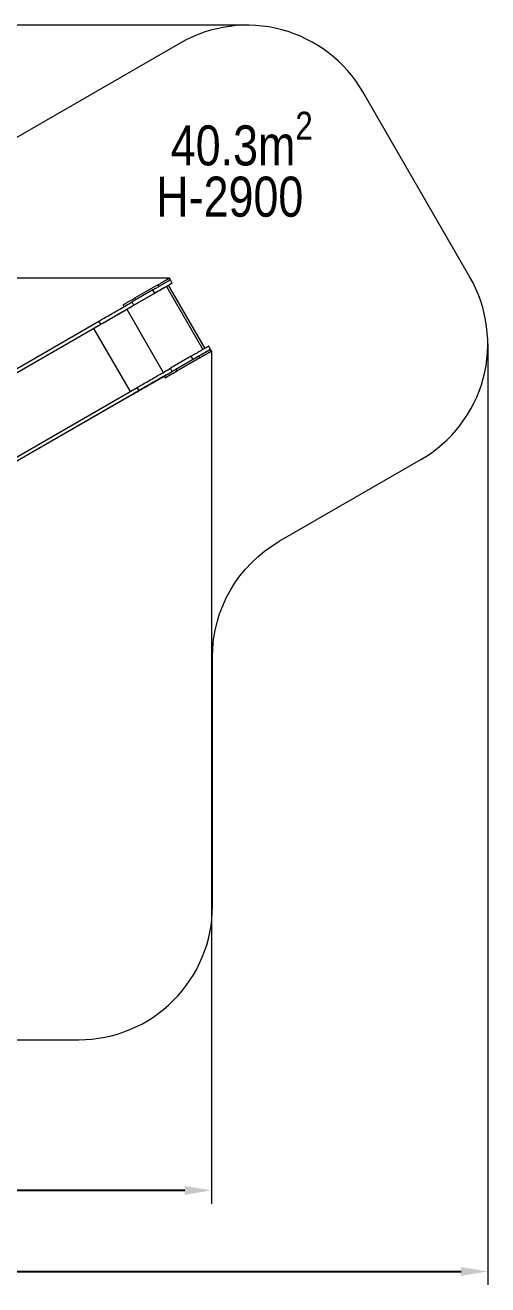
# Model space of a CAD drawing. Header units: millimetres. Extents: x -5411 to 4453, y -4856 to 4572.
# Drawn here: x 994 to 4453, y -4856 to 4572 of the extents above; entities that cross this region are included whole.
import ezdxf

# ---------------------------------------------------------------- set-up
doc = ezdxf.new("R2010")
doc.units = ezdxf.units.MM
for name, color, linetype in [('DIKOM_ЗОНА', 80, 'Continuous'), ('DIKOM_ОБЪЕКТ', 7, 'Continuous'), ('DIKOM_РАЗМЕР_ЗОНА', 7, 'Continuous'), ('DIKOM_РАЗМЕР_ОБЪЕКТА', 7, 'Continuous')]:
    doc.layers.add(name, color=color, linetype=linetype)
doc.styles.add('style1', font='arial.ttf', dxfattribs={"width": 0.8})
doc.dimstyles.new('1-50', dxfattribs={"dimtxt": 300, "dimasz": 200, "dimexe": 100, "dimexo": 0, "dimgap": 100, "dimtad": 1, "dimdec": 0, "dimtxsty": 'style1', "dimcen": 0, "dimclrd": 7, "dimclre": 7, "dimadec": 1, "dimazin": 2, "dimtfac": 1, "dimtdec": 0, "dimtmove": 1, "dimatfit": 3, "dimfxl": 0, "dimlwd": 25, "dimlwe": 18, "dimarcsym": 0})

# ---------------------------------------------------------------- blocks, each defined once
blk = doc.blocks.new('*D18')
at = {"layer": 'Defpoints', "color": 0, "transparency": 16777216}
for p in [(2387.1, 2132), (-2288.2, -1197.5), (-2288.2, -4149.8)]:
    blk.add_point(p, dxfattribs=at)
at = {"layer": 'DIKOM_РАЗМЕР_ОБЪЕКТА', "color": 7, "lineweight": 18, "transparency": 16777216}
for p, q in [((2387.1, 2132), (2387.1, -4249.8)), ((-2288.2, -1197.5), (-2288.2, -4249.8))]:
    blk.add_line(p, q, dxfattribs=at)
at = {"layer": 'DIKOM_РАЗМЕР_ОБЪЕКТА', "color": 7, "lineweight": 25, "transparency": 16777216}
blk.add_line((2187.1, -4149.8), (-2088.2, -4149.8), dxfattribs=at)
at = {"layer": 'DIKOM_РАЗМЕР_ОБЪЕКТА', "color": 7, "transparency": 16777216}
for points in [[(-2088.2, -4116.4), (-2088.2, -4183.1), (-2288.2, -4149.8)], [(2187.1, -4116.4), (2187.1, -4183.1), (2387.1, -4149.8)]]:
    blk.add_solid(points, dxfattribs=at)
at = {"layer": 'DIKOM_РАЗМЕР_ОБЪЕКТА', "color": 0, "transparency": 16777216, "insert": (49.4, -3896.6), "char_height": 300, "attachment_point": 5, "style": 'style1'}
blk.add_mtext('4700', dxfattribs=at)
blk = doc.blocks.new('*D17')
at = {"layer": 'Defpoints', "color": 0, "transparency": 16777216}
for p in [(2072.1, 2677.6), (-4352.5, -1563.6), (-993.1, -1563.6)]:
    blk.add_point(p, dxfattribs=at)
at = {"layer": 'DIKOM_РАЗМЕР_ОБЪЕКТА', "color": 7, "lineweight": 18, "transparency": 16777216}
for p, q in [((2072.1, 2677.6), (-4452.5, 2677.6)), ((-993.1, -1563.6), (-4452.5, -1563.6))]:
    blk.add_line(p, q, dxfattribs=at)
at = {"layer": 'DIKOM_РАЗМЕР_ОБЪЕКТА', "color": 7, "lineweight": 25, "transparency": 16777216}
blk.add_line((-4352.5, 2477.6), (-4352.5, -1363.6), dxfattribs=at)
at = {"layer": 'DIKOM_РАЗМЕР_ОБЪЕКТА', "color": 7, "transparency": 16777216}
for points in [[(-4385.8, 2477.6), (-4319.2, 2477.6), (-4352.5, 2677.6)], [(-4385.8, -1363.6), (-4319.2, -1363.6), (-4352.5, -1563.6)]]:
    blk.add_solid(points, dxfattribs=at)
at = {"layer": 'DIKOM_РАЗМЕР_ОБЪЕКТА', "color": 0, "transparency": 16777216, "insert": (-4505.7, 774.6), "char_height": 300, "attachment_point": 5, "rotation": 90, "style": 'style1'}
blk.add_mtext('4200', dxfattribs=at)
blk = doc.blocks.new('*D15')
at = {"layer": 'Defpoints', "color": 0, "transparency": 16777216}
for p in [(4453.3, 2185.9), (-3812.9, -1476.3), (4453.3, -4756.3)]:
    blk.add_point(p, dxfattribs=at)
at = {"layer": 'DIKOM_РАЗМЕР_ЗОНА', "color": 7, "lineweight": 18, "transparency": 16777216}
for p, q in [((4453.3, 2185.9), (4453.3, -4856.3)), ((-3812.9, -1476.3), (-3812.9, -4856.3))]:
    blk.add_line(p, q, dxfattribs=at)
at = {"layer": 'DIKOM_РАЗМЕР_ЗОНА', "color": 7, "lineweight": 25, "transparency": 16777216}
blk.add_line((-3612.9, -4756.3), (4253.3, -4756.3), dxfattribs=at)
at = {"layer": 'DIKOM_РАЗМЕР_ЗОНА', "color": 7, "transparency": 16777216}
for points in [[(-3612.9, -4723), (-3612.9, -4789.7), (-3812.9, -4756.3)], [(4253.3, -4723), (4253.3, -4789.7), (4453.3, -4756.3)]]:
    blk.add_solid(points, dxfattribs=at)
at = {"layer": 'DIKOM_РАЗМЕР_ЗОНА', "color": 0, "transparency": 16777216, "insert": (320.2, -4503), "char_height": 300, "attachment_point": 5, "style": 'style1'}
blk.add_mtext('8300', dxfattribs=at)
blk = doc.blocks.new('*D16')
at = {"layer": 'Defpoints', "color": 0, "transparency": 16777216}
for p in [(-4960.5, 4571.5), (2653.3, 4571.5), (491.4, -3022.4)]:
    blk.add_point(p, dxfattribs=at)
at = {"layer": 'DIKOM_РАЗМЕР_ЗОНА', "color": 7, "lineweight": 18, "transparency": 16777216}
for p, q in [((2653.3, 4571.5), (-5060.5, 4571.5)), ((491.4, -3022.4), (-5060.5, -3022.4))]:
    blk.add_line(p, q, dxfattribs=at)
at = {"layer": 'DIKOM_РАЗМЕР_ЗОНА', "color": 7, "lineweight": 25, "transparency": 16777216}
blk.add_line((-4960.5, -2822.4), (-4960.5, 4371.5), dxfattribs=at)
at = {"layer": 'DIKOM_РАЗМЕР_ЗОНА', "color": 7, "transparency": 16777216}
for points in [[(-4993.8, 4371.5), (-4927.2, 4371.5), (-4960.5, 4571.5)], [(-4993.8, -2822.4), (-4927.2, -2822.4), (-4960.5, -3022.4)]]:
    blk.add_solid(points, dxfattribs=at)
at = {"layer": 'DIKOM_РАЗМЕР_ЗОНА', "color": 0, "transparency": 16777216, "insert": (-5213.7, 774.6), "char_height": 300, "attachment_point": 5, "rotation": 90, "style": 'style1'}
blk.add_mtext('7600', dxfattribs=at)

msp = doc.modelspace()

# ---------------------------------------------------------------- linework, layer by layer
at = {"layer": 'DIKOM_ЗОНА', "color": 3, "lineweight": 15}
msp.add_lwpolyline([(3953.3, 1319.9, 0.414214), (4319.3, 2685.9), (3519.3, 4071.5, 0.414214), (2153.3, 4437.5), (-2147.4, 1954.6, 0.131652), (-2513.4, 1588.5), (-3679, -430.3, 0.131652), (-3812.9, -930.3), (-3812.9, -2022.4, 0.414214), (-2812.9, -3022.4), (1394.5, -3022.4, 0.414214), (2394.5, -2022.4), (2394.5, -157.5, -0.267949), (2894.5, 708.5)], format="xyb", close=True, dxfattribs=at)
at = {"layer": 'DIKOM_ОБЪЕКТ', "color": 7, "linetype": 'Continuous', "lineweight": 15}
for p, q in [((2079.6, 2664.6), (2072.1, 2677.6)), ((2093.1, 2641.3), (2079.6, 2664.6)), ((1753.1, 2445), (2049.8, 2616.3)), ((1949.6, 2589.7), (1794.1, 2499.9)), ((1963.1, 2566.3), (1807.6, 2476.5)), ((1985.4, 2627.6), (1812.2, 2527.6)), ((1963.1, 2566.3), (1949.6, 2589.7)), ((1985.4, 2627.6), (1992.9, 2614.7)), ((2049.8, 2616.3), (2322.7, 2143.4)), ((2049.8, 2616.3), (2322.7, 2143.4)), ((2339.2, 2152.9), (2066.2, 2625.8)), ((1725.6, 2477.6), (1733.1, 2464.7)), ((1807.6, 2476.5), (1794.1, 2499.9)), ((1812.2, 2527.6), (1819.7, 2514.7)), ((1753.1, 2445), (2026.1, 1972.1)), ((84.6, 1481.7), (1505, 2301.7)), ((125.6, 1536.6), (1546, 2356.6)), ((139.1, 1513.2), (1559.5, 2333.2)), ((1505, 2301.7), (1778, 1828.9)), ((1559.5, 2333.2), (1546, 2356.6)), ((2379.6, 2145), (2366.1, 2168.4)), ((2236.1, 2093.4), (2080.6, 2003.6)), ((2292.9, 2095), (2119.7, 1995)), ((2300.4, 2082), (2127.2, 1982)), ((2300.5, 2082), (2127.3, 1982)), ((2249.6, 2070), (2236.1, 2093.4)), ((2292.9, 2095), (2300.4, 2082)), ((2387.1, 2132), (2379.6, 2145)), ((2094.1, 1980.3), (2080.6, 2003.6)), ((2249.6, 2070), (2094.1, 1980.3)), ((2119.7, 1995), (2127.2, 1982)), ((2033.1, 1945), (2040.6, 1932)), ((412.1, 1040.4), (1832.5, 1860.4)), ((457.4, 1035.4), (1846, 1837)), ((473.8, 1044.8), (1791.5, 1805.5)), ((1789.5, 1804.4), (473.8, 1044.8)), ((1846, 1837), (1832.5, 1860.4))]:
    msp.add_line(p, q, dxfattribs=at)
at = {"layer": 'DIKOM_ОБЪЕКТ', "color": 7, "linetype": 'Continuous', "lineweight": 15, "flags": 128}
for points in [[(2079.6, 2664.6), (2079.4, 2664.6), (2078.9, 2664.3), (2078.1, 2663.8), (2077.1, 2663.2), (2075.7, 2662.4), (2074, 2661.4), (2072, 2660.3), (2069.7, 2658.9), (2067.1, 2657.4), (2064.2, 2655.8), (2061.1, 2654), (2057.7, 2652), (2054, 2649.9), (2050.1, 2647.6), (2045.9, 2645.2), (2041.5, 2642.7), (2036.9, 2640), (2032.1, 2637.2), (2027, 2634.3), (2021.8, 2631.3), (2016.4, 2628.2), (2010.9, 2625), (2005.2, 2621.7), (1999.4, 2618.4), (1993.4, 2614.9), (1987.4, 2611.4), (1981.2, 2607.9), (1975, 2604.3), (1968.7, 2600.7), (1962.4, 2597), (1956, 2593.3), (1949.6, 2589.7)], [(2093.1, 2641.3), (2092.9, 2641.2), (2092.4, 2640.9), (2091.6, 2640.5), (2090.6, 2639.8), (2089.2, 2639), (2087.5, 2638), (2085.5, 2636.9), (2083.2, 2635.6), (2080.6, 2634.1), (2077.7, 2632.4), (2074.6, 2630.6), (2071.2, 2628.6), (2067.5, 2626.5), (2063.6, 2624.2), (2059.4, 2621.8), (2055, 2619.3), (2050.4, 2616.6), (2045.6, 2613.8), (2040.5, 2610.9), (2035.3, 2607.9), (2029.9, 2604.8), (2024.4, 2601.6), (2018.7, 2598.3), (2012.9, 2595), (2006.9, 2591.5), (2000.9, 2588), (1994.7, 2584.5), (1988.5, 2580.9), (1982.2, 2577.3), (1975.9, 2573.6), (1969.5, 2569.9), (1963.1, 2566.3)], [(1985.4, 2627.6), (1990.6, 2630.6), (1995.7, 2633.6), (2000.8, 2636.5), (2005.8, 2639.4), (2010.7, 2642.2), (2015.6, 2645), (2020.4, 2647.8), (2025, 2650.5), (2029.5, 2653.1), (2033.8, 2655.6), (2038, 2658), (2042, 2660.3), (2045.8, 2662.5), (2049.3, 2664.5), (2052.7, 2666.5), (2055.8, 2668.3), (2058.7, 2669.9), (2061.3, 2671.4), (2063.6, 2672.8), (2065.7, 2674), (2067.5, 2675), (2069, 2675.9), (2070.2, 2676.6), (2071.1, 2677.1), (2071.7, 2677.4), (2072, 2677.6), (2072.1, 2677.6)], [(2049.8, 2616.3), (2053.5, 2618.4), (2057.3, 2620.6), (2061, 2622.7), (2064.6, 2624.8), (2068.1, 2626.8), (2071.4, 2628.8), (2074.6, 2630.6), (2077.6, 2632.3), (2080.4, 2633.9), (2082.9, 2635.4), (2085.2, 2636.7), (2087.3, 2637.9), (2089, 2638.9), (2090.4, 2639.8), (2091.6, 2640.4), (2092.4, 2640.9), (2092.9, 2641.2), (2093.1, 2641.3)], [(2009.9, 2593.3), (2009.8, 2593.2), (2009.3, 2592.9), (2008.6, 2592.5), (2007.7, 2592), (2006.7, 2591.4), (2005.7, 2590.8), (2004.7, 2590.3), (2003.9, 2589.8), (2003.3, 2589.5), (2003, 2589.3), (2003, 2589.3), (2003.3, 2589.5), (2003.9, 2589.8), (2004.7, 2590.3), (2005.7, 2590.8), (2006.7, 2591.4), (2007.7, 2592), (2008.6, 2592.5), (2009.3, 2592.9), (2009.8, 2593.2), (2009.9, 2593.3)], [(1546, 2356.6), (1555.5, 2362.1), (1565.2, 2367.7), (1575, 2373.4), (1585, 2379.1), (1595.1, 2385), (1605.4, 2390.9), (1615.8, 2396.9), (1626.3, 2403), (1637, 2409.1), (1647.7, 2415.4), (1658.6, 2421.6), (1669.6, 2427.9), (1680.6, 2434.3), (1691.7, 2440.7), (1702.9, 2447.2), (1714.2, 2453.7), (1725.5, 2460.2), (1736.9, 2466.8), (1748.3, 2473.4), (1759.7, 2480), (1771.2, 2486.6), (1782.6, 2493.2), (1794.1, 2499.9)], [(1559.5, 2333.2), (1569, 2338.7), (1578.7, 2344.3), (1588.5, 2350), (1598.5, 2355.7), (1608.6, 2361.6), (1618.9, 2367.5), (1629.3, 2373.5), (1639.8, 2379.6), (1650.5, 2385.8), (1661.2, 2392), (1672.1, 2398.2), (1683.1, 2404.6), (1694.1, 2410.9), (1705.2, 2417.4), (1716.4, 2423.8), (1727.7, 2430.3), (1739, 2436.9), (1750.4, 2443.4), (1761.8, 2450), (1773.2, 2456.6), (1784.7, 2463.2), (1796.1, 2469.9), (1807.6, 2476.5)], [(1725.6, 2477.6), (1725.7, 2477.7), (1726, 2477.8), (1726.6, 2478.2), (1727.5, 2478.7), (1728.7, 2479.4), (1730.2, 2480.3), (1732, 2481.3), (1734.1, 2482.5), (1736.4, 2483.9), (1739, 2485.4), (1741.9, 2487), (1745, 2488.8), (1748.3, 2490.7), (1751.9, 2492.8), (1755.7, 2495), (1759.7, 2497.3), (1763.9, 2499.7), (1768.2, 2502.2), (1772.7, 2504.8), (1777.3, 2507.5), (1782.1, 2510.2), (1787, 2513), (1791.9, 2515.9), (1796.9, 2518.8), (1802, 2521.7), (1807.1, 2524.7), (1812.2, 2527.6)], [(1836.7, 2493.3), (1836.6, 2493.2), (1836.1, 2492.9), (1835.4, 2492.5), (1834.5, 2492), (1833.5, 2491.4), (1832.5, 2490.8), (1831.5, 2490.3), (1830.7, 2489.8), (1830.1, 2489.5), (1829.8, 2489.3), (1829.8, 2489.3), (1830.1, 2489.5), (1830.7, 2489.8), (1831.5, 2490.3), (1832.5, 2490.8), (1833.5, 2491.4), (1834.5, 2492), (1835.4, 2492.5), (1836.1, 2492.9), (1836.6, 2493.2), (1836.7, 2493.3)], [(1505, 2301.7), (1514.5, 2307.2), (1524.2, 2312.8), (1534, 2318.5), (1544, 2324.3), (1554.1, 2330.1), (1564.4, 2336), (1574.8, 2342), (1585.3, 2348.1), (1595.9, 2354.3), (1606.7, 2360.5), (1617.6, 2366.7), (1628.5, 2373.1), (1639.6, 2379.4), (1650.7, 2385.9), (1661.9, 2392.3), (1673.1, 2398.8), (1684.5, 2405.4), (1695.8, 2411.9), (1707.2, 2418.5), (1718.7, 2425.1), (1730.1, 2431.7), (1741.6, 2438.4), (1753.1, 2445)], [(2366.1, 2168.4), (2365.9, 2168.3), (2365.4, 2168.1), (2364.6, 2167.6), (2363.6, 2167), (2362.2, 2166.2), (2360.5, 2165.2), (2358.5, 2164), (2356.2, 2162.7), (2353.6, 2161.2), (2350.7, 2159.6), (2347.6, 2157.7), (2344.2, 2155.8), (2340.5, 2153.7), (2336.6, 2151.4), (2332.4, 2149), (2328, 2146.5), (2323.4, 2143.8), (2318.6, 2141), (2313.5, 2138.1), (2308.3, 2135.1), (2302.9, 2132), (2297.4, 2128.8), (2291.7, 2125.5), (2285.9, 2122.1), (2279.9, 2118.7), (2273.9, 2115.2), (2267.7, 2111.6), (2261.5, 2108.1), (2255.2, 2104.4), (2248.9, 2100.8), (2242.5, 2097.1), (2236.1, 2093.4)], [(2379.6, 2145), (2379.4, 2144.9), (2378.9, 2144.7), (2378.1, 2144.2), (2377.1, 2143.6), (2375.7, 2142.8), (2374, 2141.8), (2372, 2140.6), (2369.7, 2139.3), (2367.1, 2137.8), (2364.2, 2136.2), (2361.1, 2134.4), (2357.7, 2132.4), (2354, 2130.3), (2350.1, 2128), (2345.9, 2125.6), (2341.5, 2123.1), (2336.9, 2120.4), (2332.1, 2117.6), (2327, 2114.7), (2321.8, 2111.7), (2316.4, 2108.6), (2310.9, 2105.4), (2305.2, 2102.1), (2299.4, 2098.7), (2293.4, 2095.3), (2287.4, 2091.8), (2281.2, 2088.3), (2275, 2084.7), (2268.7, 2081), (2262.4, 2077.4), (2256, 2073.7), (2249.6, 2070)], [(2292.9, 2095), (2298.1, 2098), (2303.2, 2100.9), (2308.3, 2103.9), (2313.3, 2106.8), (2318.2, 2109.6), (2323.1, 2112.4), (2327.9, 2115.2), (2332.5, 2117.9), (2337, 2120.5), (2341.3, 2123), (2345.5, 2125.4), (2349.5, 2127.7), (2353.3, 2129.9), (2356.8, 2131.9), (2360.2, 2133.9), (2363.3, 2135.7), (2366.2, 2137.3), (2368.8, 2138.8), (2371.1, 2140.2), (2373.2, 2141.4), (2375, 2142.4), (2376.5, 2143.3), (2377.7, 2144), (2378.6, 2144.5), (2379.2, 2144.8), (2379.5, 2145), (2379.6, 2145)], [(2297, 2080), (2297.1, 2080.1), (2297.6, 2080.4), (2298.3, 2080.8), (2299.2, 2081.3), (2300.2, 2081.9), (2301.2, 2082.5), (2302.2, 2083), (2303, 2083.5), (2303.6, 2083.8), (2303.9, 2084), (2303.9, 2084), (2303.6, 2083.8), (2303, 2083.5), (2302.2, 2083), (2301.2, 2082.5), (2300.2, 2081.9), (2299.2, 2081.3), (2298.3, 2080.8), (2297.6, 2080.4), (2297.1, 2080.1), (2297, 2080)], [(2300.4, 2082), (2305.6, 2085), (2310.7, 2088), (2315.8, 2090.9), (2320.8, 2093.8), (2325.7, 2096.6), (2330.6, 2099.5), (2335.4, 2102.2), (2340, 2104.9), (2344.5, 2107.5), (2348.8, 2110), (2353, 2112.4), (2357, 2114.7), (2360.8, 2116.9), (2364.3, 2118.9), (2367.7, 2120.9), (2370.8, 2122.7), (2373.7, 2124.3), (2376.3, 2125.8), (2378.6, 2127.2), (2380.7, 2128.4), (2382.5, 2129.4), (2384, 2130.3), (2385.2, 2131), (2386.1, 2131.5), (2386.7, 2131.8), (2387, 2132), (2387, 2132), (2386.7, 2131.8), (2386.1, 2131.5), (2385.2, 2131), (2384, 2130.3), (2382.5, 2129.4), (2380.7, 2128.4), (2378.6, 2127.2), (2376.3, 2125.8), (2373.7, 2124.3), (2370.8, 2122.7), (2367.7, 2120.9), (2364.4, 2118.9), (2360.8, 2116.9), (2357, 2114.7), (2353, 2112.4), (2348.8, 2110), (2344.5, 2107.5), (2340, 2104.9), (2335.4, 2102.2), (2330.6, 2099.4), (2325.7, 2096.6), (2320.8, 2093.8), (2315.8, 2090.9), (2310.7, 2088), (2305.6, 2085), (2300.5, 2082)], [(2375.7, 2142.8), (2376.9, 2143.5), (2378.1, 2144.2), (2378.9, 2144.7), (2379.4, 2144.9), (2379.6, 2145)], [(1832.5, 1860.4), (1842, 1865.9), (1851.7, 1871.5), (1861.5, 1877.1), (1871.5, 1882.9), (1881.6, 1888.7), (1891.9, 1894.7), (1902.3, 1900.7), (1912.8, 1906.8), (1923.5, 1912.9), (1934.2, 1919.1), (1945.1, 1925.4), (1956.1, 1931.7), (1967.1, 1938.1), (1978.2, 1944.5), (1989.4, 1951), (2000.7, 1957.5), (2012, 1964), (2023.4, 1970.6), (2034.8, 1977.2), (2046.2, 1983.8), (2057.7, 1990.4), (2069.1, 1997), (2080.6, 2003.6)], [(1846, 1837), (1855.5, 1842.5), (1865.2, 1848.1), (1875, 1853.7), (1885, 1859.5), (1895.1, 1865.4), (1905.4, 1871.3), (1915.8, 1877.3), (1926.3, 1883.4), (1937, 1889.5), (1947.7, 1895.7), (1958.6, 1902), (1969.6, 1908.3), (1980.6, 1914.7), (1991.7, 1921.1), (2002.9, 1927.6), (2014.2, 1934.1), (2025.5, 1940.6), (2036.9, 1947.2), (2048.3, 1953.8), (2059.7, 1960.4), (2071.2, 1967), (2082.6, 1973.6), (2094.1, 1980.3)], [(2033.1, 1945), (2033.2, 1945.1), (2033.5, 1945.2), (2034.1, 1945.6), (2035, 1946.1), (2036.2, 1946.8), (2037.7, 1947.7), (2039.5, 1948.7), (2041.6, 1949.9), (2043.9, 1951.2), (2046.5, 1952.8), (2049.4, 1954.4), (2052.5, 1956.2), (2055.8, 1958.1), (2059.4, 1960.2), (2063.2, 1962.4), (2067.2, 1964.7), (2071.4, 1967.1), (2075.7, 1969.6), (2080.2, 1972.2), (2084.8, 1974.9), (2089.6, 1977.6), (2094.4, 1980.4), (2099.4, 1983.3), (2104.4, 1986.2), (2109.5, 1989.1), (2114.6, 1992.1), (2119.7, 1995)], [(2127.3, 1982), (2122.1, 1979.1), (2117, 1976.1), (2111.9, 1973.2), (2106.9, 1970.3), (2102, 1967.4), (2097.1, 1964.6), (2092.3, 1961.9), (2087.7, 1959.2), (2083.2, 1956.6), (2078.9, 1954.1), (2074.7, 1951.7), (2070.7, 1949.4), (2066.9, 1947.2), (2063.4, 1945.1), (2060, 1943.2), (2056.9, 1941.4), (2054, 1939.8), (2051.4, 1938.3), (2049.1, 1936.9), (2047, 1935.7), (2045.2, 1934.7), (2043.7, 1933.8), (2042.5, 1933.1), (2041.6, 1932.6), (2041, 1932.2), (2040.7, 1932.1), (2040.7, 1932.1), (2041, 1932.2), (2041.6, 1932.6), (2042.5, 1933.1), (2043.7, 1933.8), (2045.2, 1934.7), (2047, 1935.7), (2049.1, 1936.9), (2051.4, 1938.3), (2054, 1939.8), (2056.9, 1941.4), (2060, 1943.2), (2063.3, 1945.2), (2066.9, 1947.2), (2070.7, 1949.4), (2074.7, 1951.7), (2078.9, 1954.1), (2083.2, 1956.6), (2087.7, 1959.2), (2092.3, 1961.9), (2097.1, 1964.6), (2102, 1967.4), (2106.9, 1970.3), (2111.9, 1973.2), (2117, 1976.1), (2122.1, 1979.1), (2127.2, 1982)], [(2123.8, 1980), (2123.9, 1980.1), (2124.4, 1980.4), (2125.1, 1980.8), (2126, 1981.3), (2127, 1981.9), (2128, 1982.5), (2129, 1983), (2129.8, 1983.5), (2130.4, 1983.8), (2130.7, 1984), (2130.7, 1984), (2130.4, 1983.8), (2129.8, 1983.5), (2129, 1983), (2128, 1982.5), (2127, 1981.9), (2126, 1981.3), (2125.1, 1980.8), (2124.4, 1980.4), (2123.9, 1980.1), (2123.8, 1980)], [(2033.1, 1945), (2028, 1942.1), (2016.5, 1935.4), (2004.9, 1928.7), (1993.4, 1922.1), (1981.9, 1915.4), (1970.4, 1908.8), (1959, 1902.2), (1947.7, 1895.7), (1936.4, 1889.2), (1925.2, 1882.7), (1914, 1876.3), (1903, 1869.9), (1892, 1863.6), (1881.2, 1857.3), (1870.5, 1851.1), (1859.8, 1845), (1849.4, 1838.9), (1839, 1832.9), (1828.8, 1827.1), (1818.7, 1821.2), (1808.8, 1815.5), (1799.1, 1809.9), (1789.5, 1804.4)], [(1791.5, 1805.5), (1801, 1811), (1810.7, 1816.6), (1820.5, 1822.3), (1830.5, 1828), (1840.6, 1833.9), (1850.9, 1839.8), (1861.3, 1845.8), (1871.8, 1851.9), (1882.4, 1858), (1893.2, 1864.2), (1904.1, 1870.5), (1915, 1876.8), (1926.1, 1883.2), (1937.2, 1889.6), (1948.4, 1896.1), (1959.6, 1902.6), (1971, 1909.1), (1982.3, 1915.7), (1993.7, 1922.3), (2005.2, 1928.9), (2016.6, 1935.5), (2028.1, 1942.1), (2033.3, 1945.1)], [(2033.1, 1945), (2028.1, 1942.1), (2016.6, 1935.5), (2005.2, 1928.9), (1993.7, 1922.3), (1982.3, 1915.7), (1971, 1909.1), (1959.6, 1902.6), (1948.4, 1896.1), (1937.2, 1889.6), (1926.1, 1883.2), (1915, 1876.8), (1904.1, 1870.5), (1893.2, 1864.2), (1882.4, 1858), (1871.8, 1851.9), (1861.3, 1845.8), (1850.9, 1839.8), (1840.6, 1833.9), (1830.5, 1828), (1820.5, 1822.3), (1810.7, 1816.6), (1801, 1811), (1791.5, 1805.5)]]:
    msp.add_lwpolyline(points, dxfattribs=at)

# ---------------------------------------------------------------- texts
at = {"layer": 'DIKOM_РАЗМЕР_ОБЪЕКТА', "char_height": 300, "width": 5885.531, "attachment_point": 1, "style": 'style1'}
for s, insert in [('\\A1;40.3m{\\H0.7x;\\S2^ ;}', (2082.6, 3923.7)), ('H-2900', (1974.4, 3438.2))]:
    msp.add_mtext(s, dxfattribs=dict(at, insert=insert))

# ---------------------------------------------------------------- dimensions: what is measured, and where the dimension line sits
at = {"layer": 'DIKOM_РАЗМЕР_ЗОНА'}
dim = msp.add_linear_dim(base=(-4960.5, 4571.5), p1=(491.4, -3022.4), p2=(2653.3, 4571.5), angle=90, text='7600', dimstyle='1-50', dxfattribs=at)
dim.commit()
dim.dimension.update_dxf_attribs({"geometry": '*D16', "text_midpoint": (-4960.5, 774.6), "dimtype": 160})
dim = msp.add_linear_dim(base=(4453.3, -4756.3), p1=(-3812.9, -1476.3), p2=(4453.3, 2185.9), text='8300', dimstyle='1-50', dxfattribs=at)
dim.commit()
dim.dimension.update_dxf_attribs({"geometry": '*D15', "text_midpoint": (320.2, -4756.3), "dimtype": 160})
at = {"layer": 'DIKOM_РАЗМЕР_ОБЪЕКТА'}
dim = msp.add_linear_dim(base=(-4352.5, -1563.6), p1=(2072.1, 2677.6), p2=(-993.1, -1563.6), angle=90, text='4200', dimstyle='1-50', dxfattribs=at)
dim.commit()
dim.dimension.update_dxf_attribs({"geometry": '*D17', "text_midpoint": (-4252.5, 774.6), "dimtype": 160})
dim = msp.add_linear_dim(base=(-2288.2, -4149.8), p1=(2387.1, 2132), p2=(-2288.2, -1197.5), text='4700', dimstyle='1-50', dxfattribs=at)
dim.commit()
dim.dimension.update_dxf_attribs({"geometry": '*D18', "text_midpoint": (49.4, -4149.8), "dimtype": 160})

doc.saveas('drawing.dxf')
